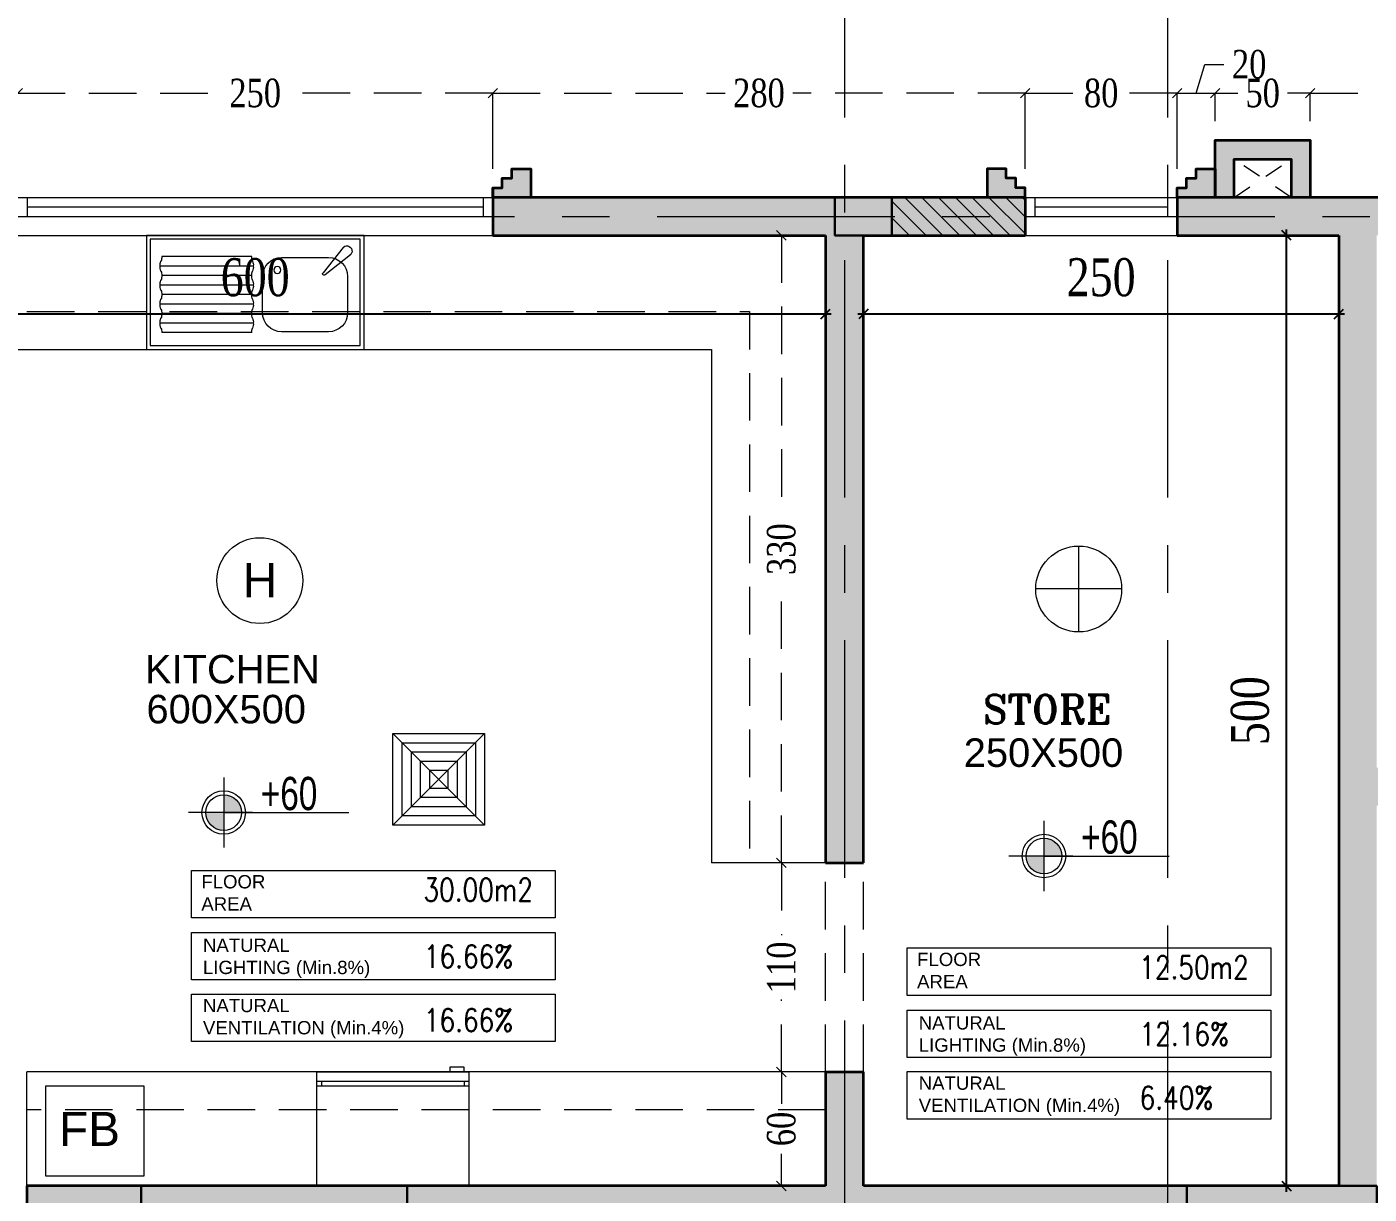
# Model space of a CAD drawing. Header units: inches. Extents: x -114 to 635, y -137 to 57.
# Drawn here: x 26.98 to 34.04, y 25.94 to 32.08 of the extents above; entities that cross this region are included whole.
import ezdxf
from ezdxf.enums import TextEntityAlignment as Align

# ---------------------------------------------------------------- set-up
doc = ezdxf.new("R2010")
doc.units = ezdxf.units.IN
doc.header["$MEASUREMENT"] = 0
doc.header["$PDMODE"] = 98
for name, pattern in [('( Hidden )', [0.375, 0.25, -0.125]), ('CENTER', [2, 1.25, -0.25, 0.25, -0.25]), ('CENTERX2', [4, 2.5, -0.5, 0.5, -0.5]), ('DASHED2', [0.375, 0.25, -0.125]), ('HIDDEN', [0.375, 0.25, -0.125])]:
    doc.linetypes.add(name, pattern=pattern)
doc.layers.get('0').update_dxf_attribs({"lineweight": 5})
doc.layers.get('Defpoints').update_dxf_attribs({"lineweight": 5})
for name, color, linetype, lineweight in [('.', 14, 'Continuous', 9), ('ARCHES', 1, 'HIDDEN', 5), ('COLUMNS HATCH', 1, 'Continuous', 5), ('DETAILS DIMENSION', 15, 'Continuous', 5), ('dim', 1, 'Continuous', 9), ('E-AX', 9, '( Hidden )', 0), ('E-C', 6, 'Continuous', 5), ('FIXTURE', 5, 'Continuous', 5), ('GENERAL TEXT', 4, 'Continuous', 5), ('HATCH', 15, 'Continuous', 0), ('HIDDEN', 237, 'HIDDEN', 0), ('LEVEL SYMBOL', 8, 'Continuous', 5), ('PROPOSED COLUMNS', 6, 'Continuous', 30), ('ROOM INFORMATION', 7, 'Continuous', 5), ('ROOMS DIMENSION', 3, 'Continuous', 5), ('TEXT ROOM INFORMATION', 1, 'Continuous', 5), ('WALL PROPOSED', 7, 'Continuous', 30), ('WINDOWS', 5, 'Continuous', 5)]:
    doc.layers.add(name, color=color, linetype=linetype, lineweight=lineweight)
doc.layers.add('ALARM', color=7, linetype='Continuous', lineweight=5, true_color=0xff0f0f)
doc.layers.add('AXIES', color=7, linetype='CENTER', lineweight=0, true_color=0x949596)
doc.styles.add('002-F.FLOOR PLAN$0$xref plans$0$ATTRIBUTE', font='BKANT.TTF')
doc.styles.add('ROMANS-TITLE', font='ROMANS.shx', dxfattribs={"width": 0.8})
doc.styles.add('ST', font='times.ttf', dxfattribs={"width": 0.8})
doc.styles.get("Standard").update_dxf_attribs({"font": 'arial.ttf'})
doc.styles.add('style4', font='times.ttf', dxfattribs={"width": 0.8})
doc.dimstyles.new('DIM100-2', dxfattribs={"dimtxt": 0.2, "dimasz": 0.05, "dimexe": 0.1, "dimexo": 0.1, "dimgap": 0.09, "dimtad": 1, "dimdec": 0, "dimlfac": 100, "dimzin": 0, "dimdsep": 46, "dimtxsty": 'style4', "dimblk1": 'OBLIQUE', "dimblk2": 'OBLIQUE', "dimsah": 1, "dimcen": 0.09, "dimdle": 0.03, "dimse1": 1, "dimse2": 1, "dimclrd": 256, "dimclrt": 256, "dimadec": 0, "dimazin": 0, "dimtfac": 1, "dimtdec": 0, "dimtix": 1, "dimtmove": 2, "dimatfit": 3, "dimldrblk": 'OBLIQUE', "dimfxl": 1, "dimtolj": 1, "dimtzin": 0, "dimarcsym": 0})
doc.dimstyles.new('RASH PLAN', dxfattribs={"dimtxt": 0.15, "dimasz": 0.05, "dimexe": 0, "dimexo": 0.1, "dimgap": 0.05, "dimtad": 0, "dimdec": 0, "dimlfac": 100, "dimzin": 0, "dimdsep": 46, "dimtxsty": 'ST', "dimblk": 'OBLIQUE', "dimcen": 0.09, "dimclrd": 200, "dimclre": 6, "dimclrt": 1, "dimadec": 0, "dimazin": 0, "dimtfac": 1, "dimtdec": 0, "dimtmove": 1, "dimatfit": 3, "dimldrblk": 'OBLIQUE', "dimfxl": 0, "dimtolj": 1, "dimtzin": 0, "dimlwd": -1, "dimlwe": -1, "dimarcsym": 0})

# ---------------------------------------------------------------- blocks, each defined once
blk = doc.blocks.new('_Oblique')
at = {"color": 0, "lineweight": -2}
blk.add_line((-0.5, -0.5), (0.5, 0.5), dxfattribs=at)
blk = doc.blocks.new('*D129')
at = {"layer": 'Defpoints', "color": 0, "transparency": 16777216}
for p in [(29.4292, 31.7285), (29.4292, 31.2305), (26.93, 31.1805)]:
    blk.add_point(p, dxfattribs=at)
at = {"layer": 'DETAILS DIMENSION', "color": 6, "transparency": 16777216}
for p, q in [((26.93, 31.2805), (26.93, 31.7285)), ((29.4292, 31.3305), (29.4292, 31.7285))]:
    blk.add_line(p, q, dxfattribs=at)
at = {"layer": 'DETAILS DIMENSION', "color": 200, "linetype": 'DASHED2', "transparency": 16777216}
for p, q in [((26.93, 31.7285), (28.0018, 31.7285)), ((29.4292, 31.7285), (28.3574, 31.7285))]:
    blk.add_line(p, q, dxfattribs=at)
at = {"layer": 'DETAILS DIMENSION', "color": 200, "transparency": 16777216, "xscale": 0.05, "yscale": 0.05, "zscale": 0.05, "rotation": 180}
blk.add_blockref('_Oblique', (26.93, 31.7285), dxfattribs=at)
at = {"layer": 'DETAILS DIMENSION', "color": 200, "transparency": 16777216, "xscale": 0.05, "yscale": 0.05, "zscale": 0.05}
blk.add_blockref('_Oblique', (29.4292, 31.7285), dxfattribs=at)
at = {"layer": 'DETAILS DIMENSION', "color": 1, "transparency": 16777216, "insert": (28.1796, 31.7285), "char_height": 0.15, "attachment_point": 5, "style": 'ST'}
blk.add_mtext('\\A1;250', dxfattribs=at)
blk = doc.blocks.new('*D130')
at = {"layer": 'Defpoints', "color": 0, "transparency": 16777216}
for p in [(32.2298, 31.7285), (29.4292, 31.2305), (32.2298, 31.2305)]:
    blk.add_point(p, dxfattribs=at)
at = {"layer": 'DETAILS DIMENSION', "color": 6, "transparency": 16777216}
for p, q in [((29.4292, 31.3305), (29.4292, 31.7285)), ((32.2298, 31.3305), (32.2298, 31.7285))]:
    blk.add_line(p, q, dxfattribs=at)
at = {"layer": 'DETAILS DIMENSION', "color": 200, "linetype": 'DASHED2', "transparency": 16777216}
for p, q in [((29.4292, 31.7285), (30.6517, 31.7285)), ((32.2298, 31.7285), (31.0073, 31.7285))]:
    blk.add_line(p, q, dxfattribs=at)
at = {"layer": 'DETAILS DIMENSION', "color": 200, "transparency": 16777216, "xscale": 0.05, "yscale": 0.05, "zscale": 0.05, "rotation": 180}
blk.add_blockref('_Oblique', (29.4292, 31.7285), dxfattribs=at)
at = {"layer": 'DETAILS DIMENSION', "color": 200, "transparency": 16777216, "xscale": 0.05, "yscale": 0.05, "zscale": 0.05}
blk.add_blockref('_Oblique', (32.2298, 31.7285), dxfattribs=at)
at = {"layer": 'DETAILS DIMENSION', "color": 1, "transparency": 16777216, "insert": (30.8295, 31.7285), "char_height": 0.15, "attachment_point": 5, "style": 'ST'}
blk.add_mtext('\\A1;280', dxfattribs=at)
blk = doc.blocks.new('*D131')
at = {"layer": 'Defpoints', "color": 0, "transparency": 16777216}
for p in [(33.029, 31.7285), (32.2298, 31.2305), (33.029, 31.2305)]:
    blk.add_point(p, dxfattribs=at)
at = {"layer": 'DETAILS DIMENSION', "color": 6, "transparency": 16777216}
for p, q in [((32.2298, 31.3305), (32.2298, 31.7285)), ((33.029, 31.3305), (33.029, 31.7285))]:
    blk.add_line(p, q, dxfattribs=at)
at = {"layer": 'DETAILS DIMENSION', "color": 200, "linetype": 'DASHED2', "transparency": 16777216}
for p, q in [((32.2298, 31.7285), (32.4993, 31.7285)), ((33.029, 31.7285), (32.7594, 31.7285))]:
    blk.add_line(p, q, dxfattribs=at)
at = {"layer": 'DETAILS DIMENSION', "color": 200, "transparency": 16777216, "xscale": 0.05, "yscale": 0.05, "zscale": 0.05, "rotation": 180}
blk.add_blockref('_Oblique', (32.2298, 31.7285), dxfattribs=at)
at = {"layer": 'DETAILS DIMENSION', "color": 200, "transparency": 16777216, "xscale": 0.05, "yscale": 0.05, "zscale": 0.05}
blk.add_blockref('_Oblique', (33.029, 31.7285), dxfattribs=at)
at = {"layer": 'DETAILS DIMENSION', "color": 1, "transparency": 16777216, "insert": (32.6294, 31.7285), "char_height": 0.15, "attachment_point": 5, "style": 'ST'}
blk.add_mtext('\\A1;80', dxfattribs=at)
blk = doc.blocks.new('*D132')
at = {"layer": 'Defpoints', "color": 0, "transparency": 16777216}
for p in [(33.229, 31.7285), (33.229, 31.4805), (33.029, 31.2305)]:
    blk.add_point(p, dxfattribs=at)
at = {"layer": 'DETAILS DIMENSION', "color": 200, "linetype": 'DASHED2', "transparency": 16777216}
for p, q in [((33.129, 31.7285), (33.1744, 31.8798)), ((33.1744, 31.8798), (33.2744, 31.8798)), ((33.029, 31.7285), (33.229, 31.7285))]:
    blk.add_line(p, q, dxfattribs=at)
at = {"layer": 'DETAILS DIMENSION', "color": 6, "transparency": 16777216}
for p, q in [((33.029, 31.3305), (33.029, 31.7285)), ((33.229, 31.5805), (33.229, 31.7285))]:
    blk.add_line(p, q, dxfattribs=at)
at = {"layer": 'DETAILS DIMENSION', "color": 200, "transparency": 16777216, "xscale": 0.05, "yscale": 0.05, "zscale": 0.05, "rotation": 180}
blk.add_blockref('_Oblique', (33.029, 31.7285), dxfattribs=at)
at = {"layer": 'DETAILS DIMENSION', "color": 200, "transparency": 16777216, "xscale": 0.05, "yscale": 0.05, "zscale": 0.05}
blk.add_blockref('_Oblique', (33.229, 31.7285), dxfattribs=at)
at = {"layer": 'DETAILS DIMENSION', "color": 1, "transparency": 16777216, "insert": (33.4079, 31.8798), "char_height": 0.15, "attachment_point": 5, "style": 'ST'}
blk.add_mtext('\\A1;20', dxfattribs=at)
blk = doc.blocks.new('*D133')
at = {"layer": 'Defpoints', "color": 0, "transparency": 16777216}
for p in [(33.729, 31.7285), (33.229, 31.4805), (33.729, 31.4805)]:
    blk.add_point(p, dxfattribs=at)
at = {"layer": 'DETAILS DIMENSION', "color": 6, "transparency": 16777216}
for p, q in [((33.229, 31.5805), (33.229, 31.7285)), ((33.729, 31.5805), (33.729, 31.7285))]:
    blk.add_line(p, q, dxfattribs=at)
at = {"layer": 'DETAILS DIMENSION', "color": 200, "linetype": 'DASHED2', "transparency": 16777216}
for p, q in [((33.229, 31.7285), (33.3478, 31.7285)), ((33.729, 31.7285), (33.6102, 31.7285))]:
    blk.add_line(p, q, dxfattribs=at)
at = {"layer": 'DETAILS DIMENSION', "color": 200, "transparency": 16777216, "xscale": 0.05, "yscale": 0.05, "zscale": 0.05, "rotation": 180}
blk.add_blockref('_Oblique', (33.229, 31.7285), dxfattribs=at)
at = {"layer": 'DETAILS DIMENSION', "color": 200, "transparency": 16777216, "xscale": 0.05, "yscale": 0.05, "zscale": 0.05}
blk.add_blockref('_Oblique', (33.729, 31.7285), dxfattribs=at)
at = {"layer": 'DETAILS DIMENSION', "color": 1, "transparency": 16777216, "insert": (33.479, 31.7285), "char_height": 0.15, "attachment_point": 5, "style": 'ST'}
blk.add_mtext('\\A1;50', dxfattribs=at)
blk = doc.blocks.new('*D134')
at = {"layer": 'Defpoints', "color": 0, "transparency": 16777216}
for p in [(34.6793, 31.7285), (33.729, 31.4805), (34.6793, 31.2305)]:
    blk.add_point(p, dxfattribs=at)
at = {"layer": 'DETAILS DIMENSION', "color": 6, "transparency": 16777216}
for p, q in [((33.729, 31.5805), (33.729, 31.7285)), ((34.6793, 31.3305), (34.6793, 31.7285))]:
    blk.add_line(p, q, dxfattribs=at)
at = {"layer": 'DETAILS DIMENSION', "color": 200, "linetype": 'DASHED2', "transparency": 16777216}
for p, q in [((33.729, 31.7285), (34.0749, 31.7285)), ((34.6793, 31.7285), (34.3334, 31.7285))]:
    blk.add_line(p, q, dxfattribs=at)
at = {"layer": 'DETAILS DIMENSION', "color": 200, "transparency": 16777216, "xscale": 0.05, "yscale": 0.05, "zscale": 0.05, "rotation": 180}
blk.add_blockref('_Oblique', (33.729, 31.7285), dxfattribs=at)
at = {"layer": 'DETAILS DIMENSION', "color": 200, "transparency": 16777216, "xscale": 0.05, "yscale": 0.05, "zscale": 0.05}
blk.add_blockref('_Oblique', (34.6793, 31.7285), dxfattribs=at)
at = {"layer": 'DETAILS DIMENSION', "color": 1, "transparency": 16777216, "insert": (34.2041, 31.7285), "char_height": 0.15, "attachment_point": 5, "style": 'ST'}
blk.add_mtext('\\A1;95', dxfattribs=at)
blk = doc.blocks.new('*D205')
at = {"layer": 'Defpoints', "color": 0, "transparency": 16777216}
for p in [(25.1796, 30.9805), (31.1796, 30.9805), (31.1796, 30.5672)]:
    blk.add_point(p, dxfattribs=at)
at = {"layer": 'ROOMS DIMENSION', "linetype": 'Continuous', "lineweight": -2, "transparency": 16777216}
blk.add_line((25.1496, 30.5672), (31.2096, 30.5672), dxfattribs=at)
at = {"layer": 'ROOMS DIMENSION', "lineweight": -2, "transparency": 16777216, "xscale": 0.05, "yscale": 0.05, "zscale": 0.05, "rotation": 180}
blk.add_blockref('_Oblique', (25.1796, 30.5672), dxfattribs=at)
at = {"layer": 'ROOMS DIMENSION', "lineweight": -2, "transparency": 16777216, "xscale": 0.05, "yscale": 0.05, "zscale": 0.05}
blk.add_blockref('_Oblique', (31.1796, 30.5672), dxfattribs=at)
at = {"layer": 'ROOMS DIMENSION', "transparency": 16777216, "insert": (28.1796, 30.759), "char_height": 0.2, "attachment_point": 5, "style": 'style4'}
blk.add_mtext('\\A1;600', dxfattribs=at)
blk = doc.blocks.new('*D206')
at = {"layer": 'Defpoints', "color": 0, "transparency": 16777216}
for p in [(31.3796, 30.9805), (33.8791, 30.9805), (33.8791, 30.5672)]:
    blk.add_point(p, dxfattribs=at)
at = {"layer": 'ROOMS DIMENSION', "linetype": 'Continuous', "lineweight": -2, "transparency": 16777216}
blk.add_line((31.3496, 30.5672), (33.9091, 30.5672), dxfattribs=at)
at = {"layer": 'ROOMS DIMENSION', "lineweight": -2, "transparency": 16777216, "xscale": 0.05, "yscale": 0.05, "zscale": 0.05, "rotation": 180}
blk.add_blockref('_Oblique', (31.3796, 30.5672), dxfattribs=at)
at = {"layer": 'ROOMS DIMENSION', "lineweight": -2, "transparency": 16777216, "xscale": 0.05, "yscale": 0.05, "zscale": 0.05}
blk.add_blockref('_Oblique', (33.8791, 30.5672), dxfattribs=at)
at = {"layer": 'ROOMS DIMENSION', "transparency": 16777216, "insert": (32.6294, 30.759), "char_height": 0.2, "attachment_point": 5, "style": 'style4'}
blk.add_mtext('\\A1;250', dxfattribs=at)
blk = doc.blocks.new('*D230')
at = {"layer": 'Defpoints', "color": 0, "transparency": 16777216}
for p in [(33.6046, 30.9805), (33.8791, 30.9805), (33.8791, 25.9801)]:
    blk.add_point(p, dxfattribs=at)
at = {"layer": 'ROOMS DIMENSION', "linetype": 'Continuous', "lineweight": -2, "transparency": 16777216}
blk.add_line((33.6046, 25.9501), (33.6046, 31.0105), dxfattribs=at)
at = {"layer": 'ROOMS DIMENSION', "lineweight": -2, "transparency": 16777216, "xscale": 0.05, "yscale": 0.05, "zscale": 0.05}
for p, rotation in [((33.6046, 30.9805), 90), ((33.6046, 25.9801), 270)]:
    blk.add_blockref('_Oblique', p, dxfattribs=dict(at, rotation=rotation))
at = {"layer": 'ROOMS DIMENSION', "transparency": 16777216, "insert": (33.4129, 28.4803), "char_height": 0.2, "attachment_point": 5, "rotation": 90, "style": 'style4'}
blk.add_mtext('\\A1;500', dxfattribs=at)
blk = doc.blocks.new('*D231')
at = {"layer": 'Defpoints', "color": 0, "transparency": 16777216}
for p in [(30.9474, 30.9805), (31.1796, 30.9805), (31.1796, 27.6797)]:
    blk.add_point(p, dxfattribs=at)
at = {"layer": 'DETAILS DIMENSION', "color": 6, "transparency": 16777216}
for p, q in [((31.0796, 30.9805), (30.9474, 30.9805)), ((31.0796, 27.6797), (30.9474, 27.6797))]:
    blk.add_line(p, q, dxfattribs=at)
at = {"layer": 'DETAILS DIMENSION', "color": 200, "linetype": 'DASHED2', "transparency": 16777216}
for p, q in [((30.9474, 30.9805), (30.9474, 29.5063)), ((30.9474, 27.6797), (30.9474, 29.154))]:
    blk.add_line(p, q, dxfattribs=at)
at = {"layer": 'DETAILS DIMENSION', "color": 200, "transparency": 16777216, "xscale": 0.05, "yscale": 0.05, "zscale": 0.05}
for p, rotation in [((30.9474, 30.9805), 90), ((30.9474, 27.6797), 270)]:
    blk.add_blockref('_Oblique', p, dxfattribs=dict(at, rotation=rotation))
at = {"layer": 'DETAILS DIMENSION', "color": 1, "transparency": 16777216, "insert": (30.9474, 29.3301), "char_height": 0.15, "attachment_point": 5, "rotation": 90, "style": 'ST'}
blk.add_mtext('\\A1;330', dxfattribs=at)
blk = doc.blocks.new('*D232')
at = {"layer": 'Defpoints', "color": 0, "transparency": 16777216}
for p in [(31.1796, 27.6797), (30.9474, 26.5797), (31.1796, 26.5797)]:
    blk.add_point(p, dxfattribs=at)
at = {"layer": 'DETAILS DIMENSION', "color": 6, "transparency": 16777216}
for p, q in [((31.0796, 27.6797), (30.9474, 27.6797)), ((31.0796, 26.5797), (30.9474, 26.5797))]:
    blk.add_line(p, q, dxfattribs=at)
at = {"layer": 'DETAILS DIMENSION', "color": 200, "linetype": 'DASHED2', "transparency": 16777216}
for p, q in [((30.9474, 27.6797), (30.9474, 27.2991)), ((30.9474, 26.5797), (30.9474, 26.9604))]:
    blk.add_line(p, q, dxfattribs=at)
at = {"layer": 'DETAILS DIMENSION', "color": 200, "transparency": 16777216, "xscale": 0.05, "yscale": 0.05, "zscale": 0.05}
for p, rotation in [((30.9474, 27.6797), 90), ((30.9474, 26.5797), 270)]:
    blk.add_blockref('_Oblique', p, dxfattribs=dict(at, rotation=rotation))
at = {"layer": 'DETAILS DIMENSION', "color": 1, "transparency": 16777216, "insert": (30.9474, 27.1297), "char_height": 0.15, "attachment_point": 5, "rotation": 90, "style": 'ST'}
blk.add_mtext('\\A1;110', dxfattribs=at)
blk = doc.blocks.new('*D233')
at = {"layer": 'Defpoints', "color": 0, "transparency": 16777216}
for p in [(31.1796, 26.5797), (30.9474, 25.9801), (31.1796, 25.9801)]:
    blk.add_point(p, dxfattribs=at)
at = {"layer": 'DETAILS DIMENSION', "color": 6, "transparency": 16777216}
for p, q in [((31.0796, 26.5797), (30.9474, 26.5797)), ((31.0796, 25.9801), (30.9474, 25.9801))]:
    blk.add_line(p, q, dxfattribs=at)
at = {"layer": 'DETAILS DIMENSION', "color": 200, "linetype": 'DASHED2', "transparency": 16777216}
for p, q in [((30.9474, 26.5797), (30.9474, 26.4115)), ((30.9474, 25.9801), (30.9474, 26.1483))]:
    blk.add_line(p, q, dxfattribs=at)
at = {"layer": 'DETAILS DIMENSION', "color": 200, "transparency": 16777216, "xscale": 0.05, "yscale": 0.05, "zscale": 0.05}
for p, rotation in [((30.9474, 26.5797), 90), ((30.9474, 25.9801), 270)]:
    blk.add_blockref('_Oblique', p, dxfattribs=dict(at, rotation=rotation))
at = {"layer": 'DETAILS DIMENSION', "color": 1, "transparency": 16777216, "insert": (30.9474, 26.2799), "char_height": 0.15, "attachment_point": 5, "rotation": 90, "style": 'ST'}
blk.add_mtext('\\A1;60', dxfattribs=at)
blk = doc.blocks.new('002-F.FLOOR PLAN$0$xref plans$0$LVL-PL')
h = blk.add_hatch(color=256)
h.paths.add_polyline_path([(0, 0.1233), (0, 0), (0.1233, 0, 0.414214)])
h.paths.add_polyline_path([(0, 0), (-0.1233, 0, 0.414214), (0, -0.1233)])
for p, q in [((0, 0.2424), (0, -0.2424)), ((0.2, 0), (-0.2424, 0)), ((0, 0), (0.8648, 0))]:
    blk.add_line(p, q)
for radius in [0.15, 0.1233]:
    blk.add_circle((0, 0), radius)
at = {"style": '002-F.FLOOR PLAN$0$xref plans$0$ATTRIBUTE', "width": 0.75, "flags": 12}
for tag, p in [('LEVEL', (0.517, 0.1508)), ('POSITION', (0.517, -0.1541))]:
    blk.add_attdef(tag, text='', height=0.2, dxfattribs=at).set_placement(p, align=Align.MIDDLE)
blk = doc.blocks.new('A$Cee9972fe')
at = {"layer": 'ALARM', "lineweight": 0}
for p, q in [((-0.1835, -0.0942), (-0.1835, 0.3575)), ((0.0423, 0.1316), (-0.4093, 0.1316))]:
    blk.add_line(p, q, dxfattribs=at)
blk.add_circle((-0.1835, 0.1316), 0.2258, dxfattribs=at)
blk = doc.blocks.new('A$C61fa224a')
at = {"layer": 'ALARM', "lineweight": 0}
blk.add_circle((0, 0), 0.2258, dxfattribs=at)
at = {"layer": 'ALARM'}
blk.add_text('H', height=0.18, dxfattribs=at).set_placement((-0.0898, -0.0879))
blk = doc.blocks.new('A$C4d6af952')
at = {"layer": 'ALARM'}
for p, q in [((0.482, 0.578), (-0.482, -0.385)), ((-0.482, 0.578), (0.482, -0.385))]:
    blk.add_line(p, q, dxfattribs=at)
for points in [[(-0.482, 0.578), (0.482, 0.578), (0.482, -0.385), (-0.482, -0.385)], [(-0.385, 0.482), (0.385, 0.482), (0.385, -0.289), (-0.385, -0.289)], [(-0.289, 0.385), (0.289, 0.385), (0.289, -0.193), (-0.289, -0.193)], [(-0.193, 0.289), (0.193, 0.289), (0.193, -0.096), (-0.193, -0.096)], [(-0.096, 0.193), (0.096, 0.193), (0.096, 0), (-0.096, 0)]]:
    blk.add_lwpolyline(points, close=True, dxfattribs=at)
blk = doc.blocks.new('WB3')
for p, q in [((0.0709, 0.4979), (0.2048, 0.3922)), ((0.1099, 0.5368), (0.2156, 0.403)), ((0.4334, 0.4838), (0.1864, 0.4838)), ((0.5825, 0.4383), (1.0719, 0.4383)), ((0.5908, 0.4883), (1.0635, 0.4883)), ((0.0864, 0.3838), (0.0864, 0.1927)), ((0.5334, 0.1927), (0.5334, 0.3838)), ((0.5908, 0.3883), (1.0635, 0.3883)), ((0.5825, 0.3383), (1.0719, 0.3383)), ((0.5908, 0.2883), (1.0635, 0.2883)), ((0.5825, 0.2383), (1.0719, 0.2383)), ((0.5908, 0.1883), (1.0635, 0.1883)), ((0.1864, 0.0927), (0.4334, 0.0927)), ((0.5825, 0.1383), (1.0719, 0.1383)), ((0.5908, 0.0883), (1.0635, 0.0883))]:
    blk.add_line(p, q)
for points in [[(0, 0.6), (1.1449, 0.6), (1.1449, 0), (0, 0)], [(0.02, 0.58), (1.1249, 0.58), (1.1249, 0.02), (0.02, 0.02)]]:
    blk.add_lwpolyline(points, close=True)
blk.add_circle((0.4561, 0.4178), 0.0187)
for centre, radius, start, end in [((0.0904, 0.5174), 0.0276, 31.57154, 238.42846), ((0.1864, 0.3838), 0.1, 90, 180), ((0.4334, 0.3838), 0.1, 0, 90), ((0.628, 0.4446), 0.046, 154.86873, 187.87643), ((0.628, 0.432), 0.046, 172.12357, 205.13127), ((0.5163, 0.4894), 0.0745, 340.14068, 359.13759), ((1.138, 0.4894), 0.0745, 180.86241, 199.85932), ((1.0263, 0.4446), 0.046, 352.12357, 25.13127), ((1.0263, 0.432), 0.046, 334.86873, 7.87643), ((0.2102, 0.3976), 0.00762, 225, 45), ((0.628, 0.3446), 0.046, 154.86873, 187.87643), ((0.5163, 0.3871), 0.0745, 0.86241, 19.85932), ((0.5163, 0.3894), 0.0745, 340.14068, 359.13759), ((1.138, 0.3871), 0.0745, 160.14068, 179.13759), ((1.138, 0.3894), 0.0745, 180.86241, 199.85932), ((1.0263, 0.3446), 0.046, 352.12357, 25.13127), ((0.628, 0.332), 0.046, 172.12357, 205.13127), ((0.5163, 0.2871), 0.0745, 0.86241, 19.85932), ((0.5163, 0.2894), 0.0745, 340.14068, 359.13759), ((1.138, 0.2871), 0.0745, 160.14068, 179.13759), ((1.138, 0.2894), 0.0745, 180.86241, 199.85932), ((1.0263, 0.332), 0.046, 334.86873, 7.87643), ((0.628, 0.2446), 0.046, 154.86873, 187.87643), ((0.628, 0.232), 0.046, 172.12357, 205.13127), ((0.5163, 0.1871), 0.0745, 0.86241, 19.85932), ((1.138, 0.1871), 0.0745, 160.14068, 179.13759), ((1.0263, 0.2446), 0.046, 352.12357, 25.13127), ((1.0263, 0.232), 0.046, 334.86873, 7.87643), ((0.1864, 0.1927), 0.1, 180, 270), ((0.4334, 0.1927), 0.1, 270, 360), ((0.628, 0.1446), 0.046, 154.86873, 187.87643), ((0.5163, 0.1894), 0.0745, 340.14068, 359.13759), ((1.138, 0.1894), 0.0745, 180.86241, 199.85932), ((1.0263, 0.1446), 0.046, 352.12357, 25.13127), ((0.628, 0.132), 0.046, 172.12357, 205.13127), ((0.5163, 0.0871), 0.0745, 0.86241, 19.85932), ((1.138, 0.0871), 0.0745, 160.14068, 179.13759), ((1.0263, 0.132), 0.046, 334.86873, 7.87643)]:
    blk.add_arc(centre, radius, start, end)
blk = doc.blocks.new('DASLASDLASLDASLASDLASLQWELQWELQWELQWELQ')
at = {"layer": 'AXIES', "linetype": 'CENTERX2', "ltscale": 0.5}
for p, q in [((31.2786, -578.2063), (31.2786, -610.1736)), ((32.9786, -578.2063), (32.9786, -610.1736)), ((20.2934, -581.9767), (52.6834, -581.9767))]:
    blk.add_line(p, q, dxfattribs=at)
blk = doc.blocks.new('QWEQWLDASLLDLQLEQWLDASLELQWLQELQWLE')
at = {"layer": '.'}
h = blk.add_hatch(dxfattribs=at)
h.set_pattern_fill('ANSI31', color=9, scale=0.5, angle=90)
h.set_pattern_definition([(135, (-50.72994, 2.49188), (-0.044194174, -0.044194174), [])])
h.paths.add_polyline_path([(934.8413, -41.9196), (934.8413, -42.1196), (934.1405, -42.1196), (934.1405, -41.9196)])
at = {"layer": 'COLUMNS HATCH', "ltscale": 300}
for points in [[(933.8405, -41.9196), (934.8413, -41.9196), (934.8413, -42.1196), (933.8405, -42.1196)], [(931.5911, -47.1196), (931.5911, -47.3196), (930.1911, -47.3196), (930.1911, -47.1196)], [(936.6907, -47.1196), (936.6907, -47.3196), (935.6907, -47.3196), (935.6907, -47.1196)]]:
    blk.add_hatch(color=256, dxfattribs=at).paths.add_polyline_path(points)
at = {"layer": 'PROPOSED COLUMNS'}
for points in [[(933.8405, -41.9196), (934.8413, -41.9196), (934.8413, -42.1196), (933.8405, -42.1196)], [(934.8413, -41.9196), (934.8413, -42.1196), (934.1405, -42.1196), (934.1405, -41.9196)], [(931.5911, -47.1196), (931.5911, -47.3196), (930.1911, -47.3196), (930.1911, -47.1196)], [(936.6907, -47.1196), (936.6907, -47.3196), (935.6907, -47.3196), (935.6907, -47.1196)]]:
    blk.add_lwpolyline(points, close=True, dxfattribs=at)
blk = doc.blocks.new('Room Info')
at = {"layer": 'TEXT ROOM INFORMATION', "ltscale": 5}
for tag, p in [('FLR_AREA', (17, 833.5)), ('NAT_LIGHT', (19, 482.5)), ('NAT_VENT', (19, 147.5))]:
    blk.add_attdef(tag, p, '', height=180, dxfattribs=at)
blk = doc.blocks.new('A$Ce2b40ee8')
at = {"layer": 'ALARM', "elevation": -0.3259}
blk.add_lwpolyline([(0.3722, -0.2403), (-0.1426, -0.2403), (-0.1426, 0.2349), (0.3722, 0.2349)], close=True, dxfattribs=at)
at = {"layer": 'ALARM'}
blk.add_text('FB', height=0.18, dxfattribs=at).set_placement((-0.0742, -0.0826, -0.3259))

msp = doc.modelspace()

# ---------------------------------------------------------------- hatches: boundary and pattern name
at = {"layer": 'HATCH', "true_color": 0x939598}
h = msp.add_hatch(color=252, dxfattribs=at)
h.dxf.hatch_style = 1
h.paths.add_polyline_path([(33.729, 31.4805), (33.229, 31.4805), (33.229, 31.1805), (33.329, 31.1805), (33.329, 31.3805), (33.629, 31.3805), (33.629, 31.1805), (33.729, 31.1805)])
h = msp.add_hatch(color=252, dxfattribs=at)
h.dxf.hatch_style = 1
h.paths.add_polyline_path([(29.6292, 31.3305), (29.5292, 31.3305), (29.5292, 31.2805), (29.4792, 31.2805), (29.4792, 31.2305), (29.4292, 31.2305), (29.4292, 31.1805), (29.6292, 31.1805)])
h = msp.add_hatch(color=252, dxfattribs=at)
h.dxf.hatch_style = 1
h.paths.add_polyline_path([(32.1798, 31.2805), (32.1298, 31.2805), (32.1298, 31.3305), (32.0298, 31.3305), (32.0298, 31.1805), (32.2298, 31.1805), (32.2298, 31.2305), (32.1798, 31.2305)])
h = msp.add_hatch(color=252, dxfattribs=at)
h.dxf.hatch_style = 1
h.paths.add_polyline_path([(33.229, 31.3305), (33.129, 31.3305), (33.129, 31.2805), (33.079, 31.2805), (33.079, 31.2305), (33.029, 31.2305), (33.029, 31.1805), (33.229, 31.1805)])
h = msp.add_hatch(color=252, dxfattribs=at)
h.dxf.hatch_style = 1
h.paths.add_polyline_path([(34.6793, 31.1805), (33.029, 31.1805), (33.029, 30.9805), (33.8791, 30.9805), (33.8791, 25.9801), (31.3796, 25.9801), (31.3796, 26.5797), (31.1796, 26.5797), (31.1796, 25.9801), (26.9785, 25.9805), (26.9785, 25.7805), (27.0786, 25.7801), (27.0786, 25.5811), (27.1936, 25.5811), (27.2786, 25.5811), (27.2786, 25.7801), (33.0786, 25.7801), (33.0786, 23.9796), (32.8786, 23.9796), (32.8786, 23.7796), (33.2786, 23.7796), (33.2786, 23.9796), (33.2786, 25.7801), (36.0784, 25.7801), (36.0784, 24.9796), (36.1634, 24.9796), (36.2784, 24.9796), (36.2784, 25.7801), (38.5789, 25.7801), (38.5789, 23.9796), (36.2784, 23.9796), (36.2784, 24.0796), (36.1634, 24.0796), (36.0784, 24.0796), (36.0784, 23.9796), (36.0784, 23.7796), (39.479, 23.7796), (39.479, 23.9796), (38.7789, 23.9796), (38.7789, 25.7801), (40.0784, 25.7801), (40.0784, 25.9801), (36.2787, 25.9801), (36.2787, 26.5797), (36.0787, 26.5797), (36.0787, 25.9801), (34.0791, 25.9801), (34.0791, 27.98), (35.0783, 27.98), (35.0783, 28.065), (35.0783, 28.18), (34.0791, 28.18), (34.0791, 30.9805), (34.6793, 30.9805)])
h = msp.add_hatch(color=252, dxfattribs=at)
h.dxf.hatch_style = 1
h.paths.add_polyline_path([(32.2298, 31.1805), (29.4292, 31.1805), (29.4292, 30.9805), (31.1796, 30.9805), (31.1796, 27.6797), (31.3796, 27.6797), (31.3796, 30.9805), (32.2298, 30.9805)])

# ---------------------------------------------------------------- linework, layer by layer
at = {"layer": 'ARCHES', "ltscale": 0.3}
for p, q in [((33.329, 31.1805), (33.629, 31.3805)), ((33.629, 31.1805), (33.329, 31.3805))]:
    msp.add_line(p, q, dxfattribs=at)
at = {"layer": 'ARCHES'}
for p, q in [((31.1796, 26.5797), (31.1796, 27.6797)), ((31.3796, 26.5797), (31.3796, 27.6797))]:
    msp.add_line(p, q, dxfattribs=at)
at = {"layer": 'FIXTURE'}
for p, q in [((31.1796, 27.6797), (30.5796, 27.6797)), ((26.9785, 25.9801), (26.9785, 26.5801)), ((28.503, 25.9801), (28.503, 26.5801)), ((28.503, 26.5801), (29.303, 26.5801)), ((29.278, 26.6051), (29.203, 26.6051)), ((29.203, 26.6051), (29.203, 26.5801)), ((29.278, 26.5801), (29.278, 26.6051)), ((29.303, 26.5801), (29.303, 25.9801)), ((29.303, 26.5301), (28.503, 26.5301)), ((29.303, 26.5051), (28.503, 26.5051)), ((28.528, 26.5301), (28.528, 26.5051)), ((29.278, 26.5301), (29.278, 26.5051))]:
    msp.add_line(p, q, dxfattribs=at)
at = {"layer": 'FIXTURE', "flags": 128}
for points in [[(25.7796, 30.3805), (30.5796, 30.3805)], [(30.5796, 30.3805), (30.5796, 27.6797)], [(31.1796, 26.5801), (26.9785, 26.5801)]]:
    msp.add_lwpolyline(points, dxfattribs=at)
at = {"layer": 'HIDDEN', "flags": 128}
for points in [[(25.5796, 25.9801), (25.5796, 30.5805), (30.7796, 30.5805), (30.7796, 27.6797)], [(31.1796, 26.3801), (26.9785, 26.3801)]]:
    msp.add_lwpolyline(points, dxfattribs=at)
at = {"layer": 'ROOM INFORMATION', "ltscale": 5}
for points in [[(27.8438, 27.6404), (29.7572, 27.6404), (29.7572, 27.3904), (27.8438, 27.3904)], [(27.8438, 27.3139), (29.7572, 27.3139), (29.7572, 27.0639), (27.8438, 27.0639)], [(31.6087, 27.2321), (33.5221, 27.2321), (33.5221, 26.9821), (31.6087, 26.9821)], [(27.8438, 26.9899), (29.7572, 26.9899), (29.7572, 26.7399), (27.8438, 26.7399)], [(31.6087, 26.9056), (33.5221, 26.9056), (33.5221, 26.6556), (31.6087, 26.6556)], [(31.6087, 26.5816), (33.5221, 26.5816), (33.5221, 26.3316), (31.6087, 26.3316)]]:
    msp.add_lwpolyline(points, close=True, dxfattribs=at)
at = {"layer": 'WALL PROPOSED', "linetype": 'Continuous', "lineweight": 35}
for p, q in [((29.4292, 31.2305), (29.4292, 30.9805)), ((32.2298, 31.1805), (32.2298, 30.9805)), ((33.029, 31.1805), (33.029, 30.9805)), ((31.1796, 27.6797), (31.3796, 27.6797)), ((31.1796, 27.6797), (31.3796, 27.6797)), ((31.1796, 26.5797), (31.3796, 26.5797)), ((31.1796, 26.5797), (31.3796, 26.5797)), ((26.9785, 25.9801), (26.9785, 25.7801))]:
    msp.add_line(p, q, dxfattribs=at)
at = {"layer": 'WALL PROPOSED', "linetype": 'Continuous', "lineweight": 35, "flags": 128}
for points in [[(33.229, 31.1805), (33.229, 31.4805), (33.729, 31.4805), (33.729, 31.1805)], [(33.329, 31.1805), (33.329, 31.3805), (33.629, 31.3805), (33.629, 31.1805)], [(29.4292, 31.1805), (29.4292, 31.2305), (29.4792, 31.2305), (29.4792, 31.2805), (29.5292, 31.2805), (29.5292, 31.3305), (29.6292, 31.3305), (29.6292, 31.1805)], [(32.2298, 31.1805), (32.2298, 31.2305), (32.1798, 31.2305), (32.1798, 31.2805), (32.1298, 31.2805), (32.1298, 31.3305), (32.0298, 31.3305), (32.0298, 31.1805)], [(33.029, 31.1805), (33.029, 31.2305), (33.079, 31.2305), (33.079, 31.2805), (33.129, 31.2805), (33.129, 31.3305), (33.229, 31.3305), (33.229, 31.1805)], [(32.2298, 31.1805), (29.4292, 31.1805)], [(34.6793, 31.1805), (33.029, 31.1805)], [(29.4292, 30.9805), (31.1796, 30.9805)], [(31.1796, 30.9805), (31.1796, 27.6797)], [(31.3796, 30.9805), (32.2298, 30.9805)], [(31.3796, 27.6797), (31.3796, 30.9805)], [(33.029, 30.9805), (33.8791, 30.9805)], [(33.8791, 30.9805), (33.8791, 25.9801)], [(31.1796, 26.5797), (31.1796, 25.9801)], [(31.3796, 25.9801), (31.3796, 26.5797)], [(31.1796, 25.9801), (26.9785, 25.9801)], [(33.8791, 25.9801), (31.3796, 25.9801)]]:
    msp.add_lwpolyline(points, dxfattribs=at)
at = {"layer": 'WINDOWS'}
for p, q in [((26.93, 31.1805), (29.4292, 31.1805)), ((26.98, 31.1805), (26.98, 31.0805)), ((29.3792, 31.1805), (29.3792, 31.0805)), ((32.2298, 31.1805), (33.029, 31.1805)), ((32.2798, 31.1805), (32.2798, 31.0805)), ((32.979, 31.1805), (32.979, 31.0805)), ((26.93, 31.0805), (29.4292, 31.0805)), ((26.98, 31.1305), (29.3792, 31.1305)), ((32.2298, 31.0805), (33.029, 31.0805)), ((32.2798, 31.1305), (32.979, 31.1305)), ((26.93, 30.9805), (29.4292, 30.9805)), ((32.2298, 30.9805), (33.029, 30.9805))]:
    msp.add_line(p, q, dxfattribs=at)

# ---------------------------------------------------------------- block references
at = {"layer": 'ALARM'}
msp.add_blockref('A$Cee9972fe', (32.6947, 28.9887), dxfattribs=at)
at = {"layer": 'ALARM', "xscale": 0.5, "yscale": 0.5, "zscale": 0.5}
msp.add_blockref('A$C4d6af952', (29.1454, 28.0709), dxfattribs=at)
at = {"layer": 'dim'}
for name, p in [('A$C61fa224a', (28.2041, 29.1644)), ('A$Ce2b40ee8', (27.2216, 26.2723, 0.3259))]:
    msp.add_blockref(name, p, dxfattribs=at)
at = {"layer": 'E-AX'}
msp.add_blockref('DASLASDLASLDASLASDLASLQWELQWELQWELQWELQ', (0, 613.0572), dxfattribs=at)
at = {"layer": 'E-C', "linetype": 'ByBlock'}
msp.add_blockref('QWEQWLDASLLDLQLEQWLDASLELQWLQELQWLE', (-902.6116, 73.1001), dxfattribs=at)
at = {"layer": 'FIXTURE', "xscale": -1}
msp.add_blockref('WB3', (28.752, 30.3805), dxfattribs=at)
at = {"layer": 'LEVEL SYMBOL', "linetype": 'Continuous', "lineweight": 0}
ref = msp.add_blockref('002-F.FLOOR PLAN$0$xref plans$0$LVL-PL', (28.0139, 27.9444), dxfattribs=dict(at, xscale=0.7620000000000069, yscale=0.7620000000000069, zscale=0.7620000000000069))
ref.add_attrib('LEVEL', '+60', dxfattribs={"layer": '0', "lineweight": 5, "height": 0.175, "rotation": 360, "style": '002-F.FLOOR PLAN$0$xref plans$0$ATTRIBUTE', "width": 0.75}).set_placement((28.3577, 28.0447), align=Align.MIDDLE)
ref = msp.add_blockref('002-F.FLOOR PLAN$0$xref plans$0$LVL-PL', (32.3285, 27.7156), dxfattribs=dict(at, xscale=0.7620000000000069, yscale=0.7620000000000069, zscale=0.7620000000000069))
ref.add_attrib('LEVEL', '+60', dxfattribs={"layer": '0', "lineweight": 5, "height": 0.175, "rotation": 360, "style": '002-F.FLOOR PLAN$0$xref plans$0$ATTRIBUTE', "width": 0.75}).set_placement((32.6723, 27.8159), align=Align.MIDDLE)
at = {"layer": 'TEXT ROOM INFORMATION'}
ref = msp.add_blockref('Room Info', (29.0478, 26.7649), dxfattribs=dict(at, xscale=0.001, yscale=0.001, zscale=0.001))
ref.add_attrib('FLR_AREA', '30.00m2', dxfattribs={"ltscale": 5, "height": 0.12, "style": 'ROMANS-TITLE', "width": 0.8}).set_placement((29.0648, 27.5984), align=Align.TOP_LEFT)
ref.add_attrib('NAT_LIGHT', '16.66%', dxfattribs={"ltscale": 5, "height": 0.12, "style": 'ROMANS-TITLE', "width": 0.8}).set_placement((29.0668, 27.2474), align=Align.TOP_LEFT)
ref.add_attrib('NAT_VENT', '16.66%', dxfattribs={"ltscale": 5, "height": 0.12, "style": 'ROMANS-TITLE', "width": 0.8}).set_placement((29.0668, 26.9124), align=Align.TOP_LEFT)
ref = msp.add_blockref('Room Info', (32.8127, 26.3566), dxfattribs=dict(at, xscale=0.001, yscale=0.001, zscale=0.001))
ref.add_attrib('FLR_AREA', '12.50m2', dxfattribs={"ltscale": 5, "height": 0.12, "style": 'ROMANS-TITLE', "width": 0.8}).set_placement((32.8297, 27.1901), align=Align.TOP_LEFT)
ref.add_attrib('NAT_LIGHT', '12.16%', dxfattribs={"ltscale": 5, "height": 0.12, "style": 'ROMANS-TITLE', "width": 0.8}).set_placement((32.8317, 26.8391), align=Align.TOP_LEFT)
ref.add_attrib('NAT_VENT', '6.40%', dxfattribs={"ltscale": 5, "height": 0.12, "style": 'ROMANS-TITLE', "width": 0.8}).set_placement((32.8317, 26.5041), align=Align.TOP_LEFT)

# ---------------------------------------------------------------- texts
at = {"layer": 'GENERAL TEXT'}
for s, p in [('KITCHEN', (27.6, 28.6236)), ('600X500', (27.6077, 28.4135)), ('250X500', (31.9066, 28.1845))]:
    msp.add_text(s, height=0.15, dxfattribs=at).set_placement(p)
at = {"layer": 'GENERAL TEXT', "insert": (32.3458, 28.563), "char_height": 0.15, "attachment_point": 2}
msp.add_mtext('\\A1;{\\pqc;\\fRomanT|b0|i0|c178|p0;\\W1.000000;STORE}', dxfattribs=at)
at = {"layer": 'ROOM INFORMATION', "ltscale": 5, "char_height": 0.07, "attachment_point": 1}
for s, insert in [('{\\C7;FLOOR\\PAREA}', (27.8963, 27.6154)), ('{\\C7;NATURAL\\PLIGHTING (Min.8%)}', (27.9048, 27.2814)), ('{\\C7;FLOOR\\PAREA}', (31.6612, 27.2071)), ('{\\C7;NATURAL\\PVENTILATION (Min.4%)}', (27.9048, 26.9644)), ('{\\C7;NATURAL\\PLIGHTING (Min.8%)}', (31.6697, 26.8731)), ('{\\C7;NATURAL\\PVENTILATION (Min.4%)}', (31.6697, 26.5561))]:
    msp.add_mtext_dynamic_manual_height_columns(s, width=1.51509, gutter_width=0.9, heights=[0], dxfattribs=dict(at, insert=insert))

# ---------------------------------------------------------------- dimensions: what is measured, and where the dimension line sits
at = {"layer": 'DETAILS DIMENSION'}
for base, p1, p2, picture, middle in [((33.229, 31.7285), (33.029, 31.2305), (33.229, 31.4805), '*D132', (33.3244, 31.8798)), ((29.4292, 31.7285), (26.93, 31.1805), (29.4292, 31.2305), '*D129', (28.1796, 31.7285)), ((32.2298, 31.7285), (29.4292, 31.2305), (32.2298, 31.2305), '*D130', (30.8295, 31.7285)), ((33.029, 31.7285), (32.2298, 31.2305), (33.029, 31.2305), '*D131', (32.6294, 31.7285)), ((33.729, 31.7285), (33.229, 31.4805), (33.729, 31.4805), '*D133', (33.479, 31.7285)), ((34.6793, 31.7285), (33.729, 31.4805), (34.6793, 31.2305), '*D134', (34.2041, 31.7285))]:
    dim = msp.add_linear_dim(base=base, p1=p1, p2=p2, dimstyle='RASH PLAN', dxfattribs=at)
    dim.commit()
    dim.dimension.update_dxf_attribs({"geometry": picture, "text_midpoint": middle})
for base, p1, p2, picture, middle in [((30.9474, 30.9805), (31.1796, 27.6797), (31.1796, 30.9805), '*D231', (30.9474, 29.3301)), ((30.9474, 26.5797), (31.1796, 27.6797), (31.1796, 26.5797), '*D232', (30.9474, 27.1297)), ((30.9474, 25.9801), (31.1796, 26.5797), (31.1796, 25.9801), '*D233', (30.9474, 26.2799))]:
    dim = msp.add_linear_dim(base=base, p1=p1, p2=p2, angle=90, dimstyle='RASH PLAN', dxfattribs=at)
    dim.commit()
    dim.dimension.update_dxf_attribs({"geometry": picture, "text_midpoint": middle})
at = {"layer": 'ROOMS DIMENSION'}
dim = msp.add_linear_dim(base=(33.6046, 30.9805), p1=(33.8791, 25.9801), p2=(33.8791, 30.9805), angle=90, dimstyle='DIM100-2', dxfattribs=at)
dim.commit()
dim.dimension.update_dxf_attribs({"geometry": '*D230', "text_midpoint": (33.4129, 28.4803)})
for base, p1, p2, picture, middle in [((31.1796, 30.5672), (25.1796, 30.9805), (31.1796, 30.9805), '*D205', (28.1796, 30.759)), ((33.8791, 30.5672), (31.3796, 30.9805), (33.8791, 30.9805), '*D206', (32.6294, 30.759))]:
    dim = msp.add_linear_dim(base=base, p1=p1, p2=p2, dimstyle='DIM100-2', dxfattribs=at)
    dim.commit()
    dim.dimension.update_dxf_attribs({"geometry": picture, "text_midpoint": middle})

doc.saveas('drawing.dxf')
